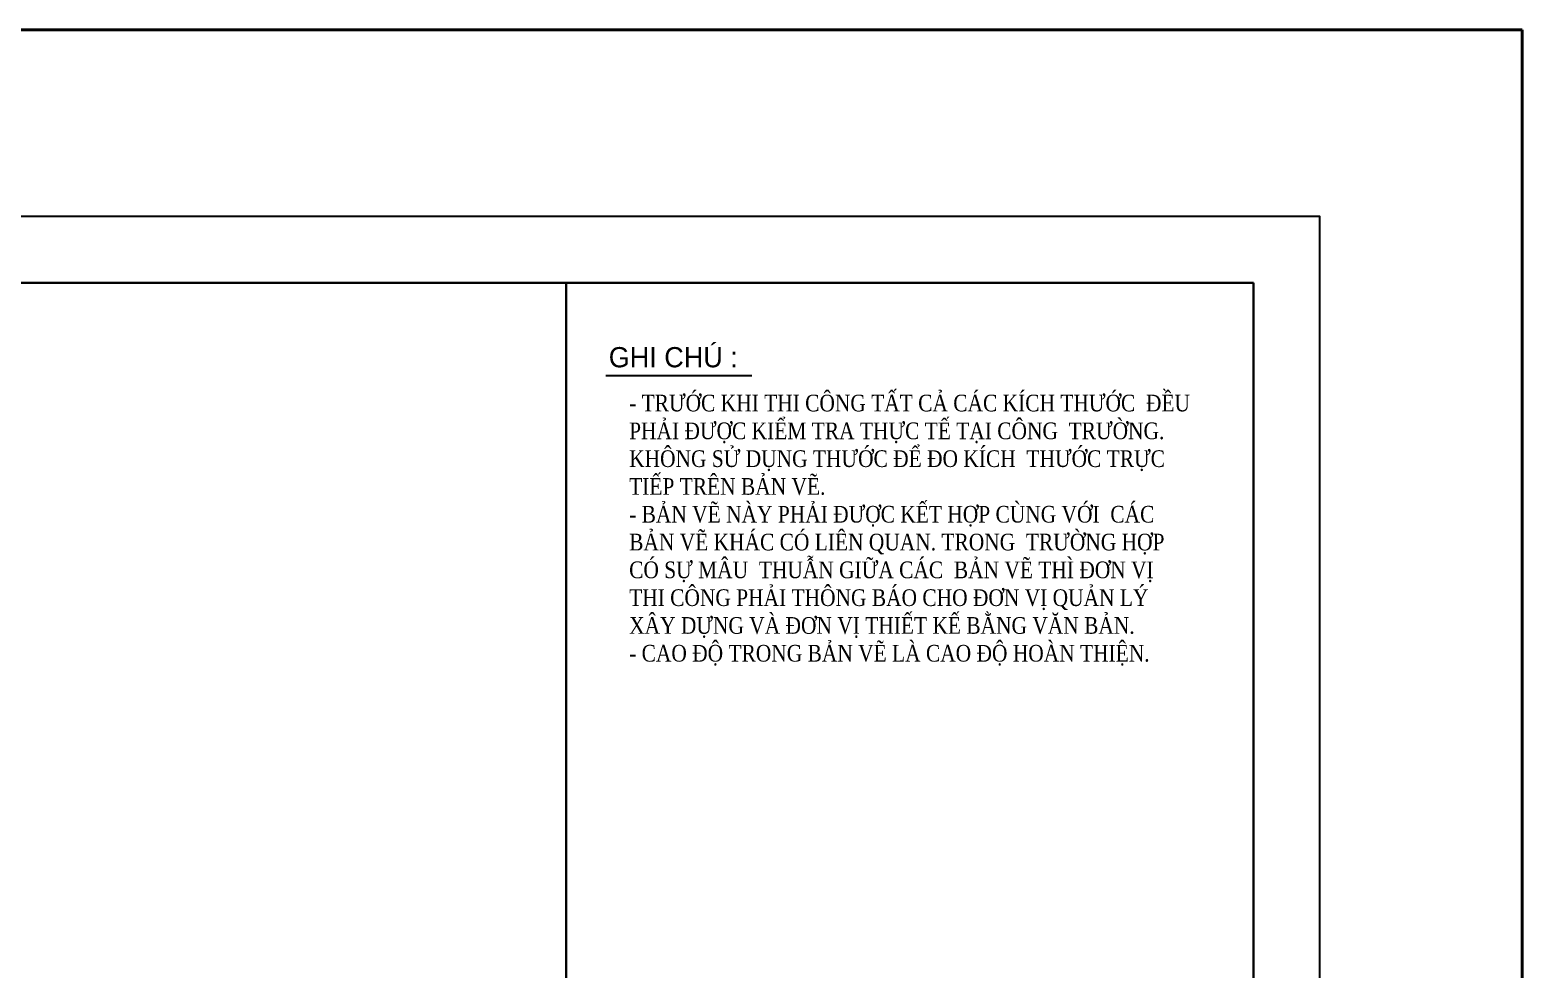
# Model space of a CAD drawing. Header units: millimetres. Extents: x 886808 to 1650903, y -1008069 to 230892.
# Drawn here: x 1052751 to 1078332, y -344408 to -328304 of the extents above; entities that cross this region are included whole.
import ezdxf

# ---------------------------------------------------------------- set-up
doc = ezdxf.new("R2010")
doc.units = ezdxf.units.MM
for name, color, linetype, lineweight in [('01- NET TUONG- 242', 242, 'Continuous', 40), ('A-Wall', 113, 'Continuous', 30), ('Text', 250, 'Continuous', 25)]:
    doc.layers.add(name, color=color, linetype=linetype, lineweight=lineweight)
doc.layers.add('CUA', color=75, linetype='Continuous')
doc.layers.add('TUONG', color=1, linetype='Continuous')
doc.styles.add('a 1', font='')
doc.styles.add('VNTIMEH', font='vntimeh.shx', dxfattribs={"width": 0.85, "bigfont": 'vns.shx'})
doc.styles.get('a 1').set_extended_font_data('VNI-Avo')

msp = doc.modelspace()

# ---------------------------------------------------------------- linework, layer by layer
at = {"layer": '01- NET TUONG- 242', "transparency": 33554636}
msp.add_lwpolyline([(909555, -328304.5), (1078331.5, -328304.5), (1078331.5, -596476.5), (909555, -596476.5)], close=True, dxfattribs=at)
at = {"layer": 'A-Wall', "linetype": 'Continuous', "transparency": 33554636}
for p, q in [((1010166.2, -332639.1), (1073729.1, -332639.1)), ((1061942.1, -332639.1), (1061942.1, -377725)), ((1073729.1, -332639.1), (1073729.1, -377725))]:
    msp.add_line(p, q, dxfattribs=at)
at = {"layer": 'CUA', "transparency": 33554636}
msp.add_line((1062626.1, -334229.2), (1065124.8, -334229.2), dxfattribs=at)
at = {"layer": 'Defpoints', "transparency": 33554636}
msp.add_lwpolyline([(1007896.1, -378860), (1074864.1, -378860), (1074864.1, -331504.1), (1007896.1, -331504.1)], close=True, dxfattribs=at)
at = {"layer": 'TUONG', "transparency": 33554636}
msp.add_line((1073729.1, -332639.1), (1073729.1, -377725), dxfattribs=at)

# ---------------------------------------------------------------- texts
at = {"layer": 'Text', "linetype": 'ByBlock', "lineweight": -2, "transparency": 33554636, "style": 'a 1'}
msp.add_text('GHI CHUÙ :', height=346.13, dxfattribs=at).set_placement((1062674.8, -334089.6))
at = {"layer": 'Text', "transparency": 33554636, "insert": (1063024.2, -334559.5), "char_height": 285.9123, "width": 9664.951, "attachment_point": 1, "style": 'VNTIMEH'}
msp.add_mtext('- TR¦íC KHI THI C¤NG TÊT C¶ C¸C KÝCH TH¦íC  ®Òu ph¶i §¦îC KIÓM TRA thùc tÕ T¹I C¤NG  TR¦êNG. kh«ng sö dông th\xadíc ®Ó ®o kÝch  th\xadíc trùc tiÕp trªn b¶n vÏ.\\P- b¶n vÏ nµy ph¶i ®\xadîc kÕt hîp cïng víi  c¸c b¶n vÏ kh¸c cã liªn quan. trong  tr\xadêng hîp cã sù m©u  thuÉn gi÷a c¸c  b¶n vÏ th× ®¬n vÞ thi c«ng ph¶i th«ng b¸o cho ®¬n vÞ qu¶n lý x©y dùng vµ ®¬n vÞ thiÕt kÕ b»ng v¨n b¶n.\\P- cao ®é trong b¶n vÏ lµ cao ®é hoµn thiÖn. ', dxfattribs=at)

doc.saveas('drawing.dxf')
